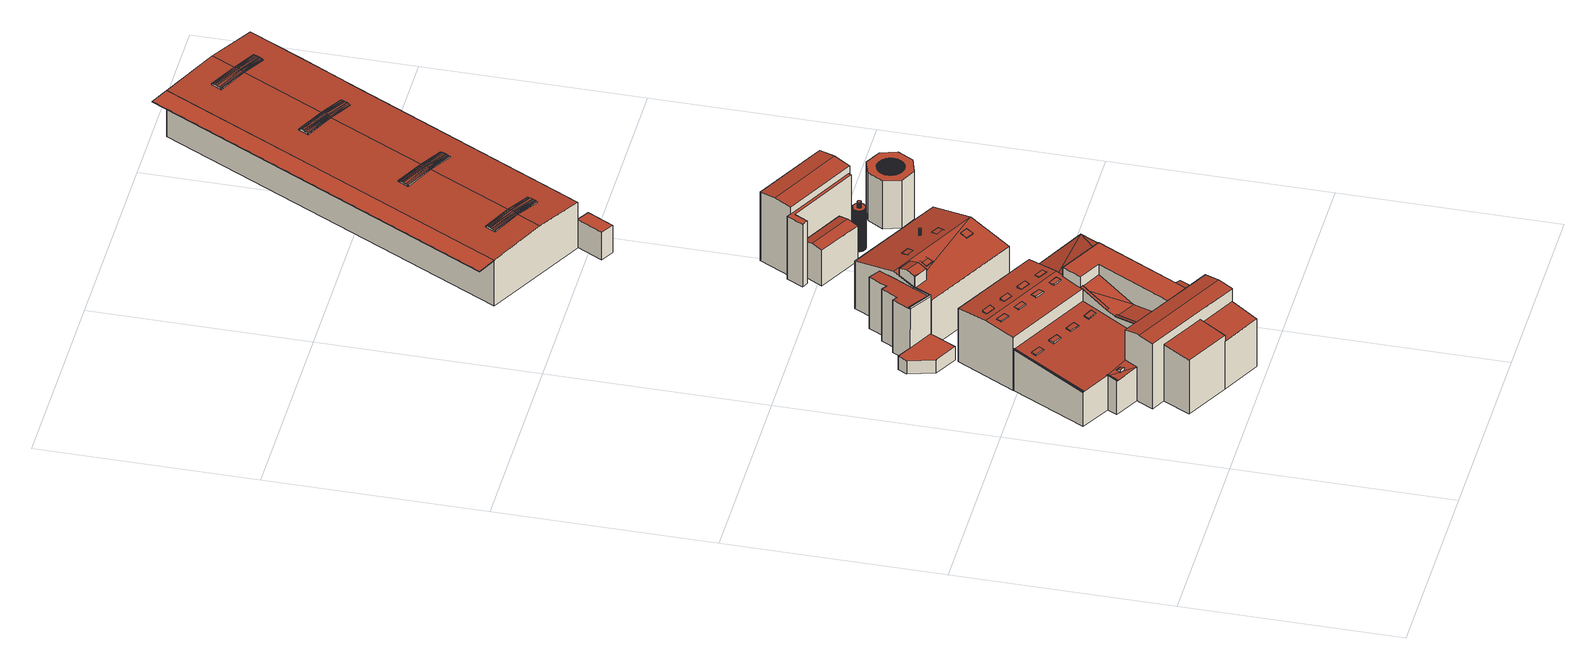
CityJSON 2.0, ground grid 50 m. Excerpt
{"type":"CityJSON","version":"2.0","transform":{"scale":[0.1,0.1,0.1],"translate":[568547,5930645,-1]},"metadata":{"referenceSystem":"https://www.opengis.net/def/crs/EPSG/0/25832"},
"CityObjects":{
"building1":{"type":"Building","attributes":{"Grundfläche 2D":"1758.267543","Grundhöhe NN":"5.536"},"children":["building1-1","building1-2","building1-3","building1-4","building1-5","building1-6","building1-7","building1-8","building1-9","building1-10","building1-11","building1-12","building1-13","building1-14","building1-15"],"geometry":[{"type":"Solid","lod":"3","boundaries":[[[[0,1,2,3]],[[4,5,6,7]],[[8,9,10,11]],[[12,13,14,15,16,17]],[[18,19,20,21]],[[22,23,21,20,24,25,26,27,28,29]],[[30,31,32,33,34,35,36,37,38]],[[39,30,40,41,42,43,44]],[[30,39,44,43,42,32,31]],[[45,46,47]],[[45,48,49]],[[50,46,45,49,51]],[[52,3,2,53,46,50,54,55]],[[56,57,10,9,4,7,58]],[[59,60,57,56,61,62]],[[63,64,56,58]],[[65,66,67,68]],[[69,70,71,72]],[[73,74,75,76,77,78]],[[79,78,77,80,81,82]],[[52,53,1,0]],[[2,1,53]],[[52,0,3]],[[7,6,63,58]],[[57,60,59,11,10]],[[8,83,28,27,9]],[[84,85,5,4]],[[17,16,51,49,48,23,22]],[[29,83,8,12,17,22]],[[61,13,12,8,11,59,62]],[[13,61,56,64,14]],[[51,16,15,54,50]],[[68,67,86,87]],[[65,68,87,88]],[[70,69,89,90]],[[70,90,86,67,71]],[[71,67,66,72]],[[18,47,91,92,19]],[[24,20,19,92,93]],[[34,27,26,25,24,93,94,36,35]],[[47,18,21,23,48,45]],[[95,96,73,78,79,82,32,42,97]],[[69,72,66,65,88,98,76,75,74,73,96,89]],[[80,77,76,98,99]],[[55,54,15,14,64,63,6,5,85,33,32,82,81,80,99,100]],[[38,37,36,94,101]],[[30,38,101,102]],[[40,30,102,103]],[[97,42,41,40,103,104]],[[28,83,29]],[[85,84,4,9,27,34,33]],[[46,53,52,55,100,105]],[[47,46,105,91]],[[105,100,99,98,88,87,86,90,89,96,95,97,104,103,102,101,94,93,92,91]]]],"semantics":{"surfaces":[{"type":"RoofSurface"},{"type":"WallSurface"},{"type":"GroundSurface"}],"values":[[0,0,0,0,0,0,0,0,0,0,0,0,0,0,0,0,0,0,0,0,1,1,1,1,1,1,1,1,1,1,1,1,1,1,1,1,1,1,1,1,1,1,1,1,1,1,1,1,1,1,1,1,1,2]]}}]},
"building1-1":{"type":"BuildingInstallation","parents":["building1"],"geometry":[{"type":"MultiSurface","lod":"3","boundaries":[[[106,107,108,109,110,111]],[[112,110,109,108,113,114]],[[112,115,116,106,111,110]],[[116,117,107,106]],[[117,113,108,107]]],"semantics":{"surfaces":[{"type":"RoofSurface"},{"type":"WallSurface"}],"values":[0,1,1,1,1]}}]},
"building1-2":{"type":"BuildingInstallation","parents":["building1"],"geometry":[{"type":"MultiSurface","lod":"3","boundaries":[[[118,119,120,121]],[[121,120,122,123]],[[118,121,123,124]],[[119,118,124,125]],[[125,122,120,119]]],"semantics":{"surfaces":[{"type":"RoofSurface"},{"type":"WallSurface"}],"values":[0,1,1,1,1]}}]},
"building1-3":{"type":"BuildingInstallation","parents":["building1"],"geometry":[{"type":"MultiSurface","lod":"3","boundaries":[[[126,127,128,129]],[[128,127,130,131]],[[129,128,131,132]],[[126,129,132,133]],[[127,126,133,130]]],"semantics":{"surfaces":[{"type":"RoofSurface"},{"type":"WallSurface"}],"values":[0,1,1,1,1]}}]},
"building1-4":{"type":"BuildingInstallation","parents":["building1"],"geometry":[{"type":"MultiSurface","lod":"3","boundaries":[[[134,135,136,137]],[[137,136,138,139]],[[134,137,139,140]],[[135,134,140,141]],[[136,135,141,138]]],"semantics":{"surfaces":[{"type":"RoofSurface"},{"type":"WallSurface"}],"values":[0,1,1,1,1]}}]},
"building1-5":{"type":"BuildingInstallation","parents":["building1"],"geometry":[{"type":"MultiSurface","lod":"3","boundaries":[[[142,143,144,145]],[[145,144,146,147]],[[142,145,147,148]],[[143,142,148,149]],[[144,143,149,146]]],"semantics":{"surfaces":[{"type":"RoofSurface"},{"type":"WallSurface"}],"values":[0,1,1,1,1]}}]},
"building1-6":{"type":"BuildingInstallation","parents":["building1"],"geometry":[{"type":"MultiSurface","lod":"3","boundaries":[[[150,151,152,153]],[[153,152,154,155]],[[150,153,155,156]],[[151,150,156,157]],[[152,151,157,154]]],"semantics":{"surfaces":[{"type":"RoofSurface"},{"type":"WallSurface"}],"values":[0,1,1,1,1]}}]},
"building1-7":{"type":"BuildingInstallation","parents":["building1"],"geometry":[{"type":"MultiSurface","lod":"3","boundaries":[[[158,159,160,161]],[[161,160,162,163]],[[158,161,163,164]],[[159,158,164,165]],[[160,159,165,162]]],"semantics":{"surfaces":[{"type":"RoofSurface"},{"type":"WallSurface"}],"values":[0,1,1,1,1]}}]},
"building1-8":{"type":"BuildingInstallation","parents":["building1"],"geometry":[{"type":"MultiSurface","lod":"3","boundaries":[[[166,167,168,169]],[[170,171,169,168]],[[171,172,166,169]],[[167,166,172,173]],[[168,167,173,170]]],"semantics":{"surfaces":[{"type":"RoofSurface"},{"type":"WallSurface"}],"values":[0,1,1,1,1]}}]},
"building1-9":{"type":"BuildingInstallation","parents":["building1"],"geometry":[{"type":"MultiSurface","lod":"3","boundaries":[[[174,175,176,177]],[[178,179,177,176]],[[179,180,174,177]],[[175,174,180,181]],[[176,175,181,178]]],"semantics":{"surfaces":[{"type":"RoofSurface"},{"type":"WallSurface"}],"values":[0,1,1,1,1]}}]},
"building1-10":{"type":"BuildingInstallation","parents":["building1"],"geometry":[{"type":"MultiSurface","lod":"3","boundaries":[[[182,183,184,185]],[[185,184,186,187]],[[182,185,187,188]],[[183,182,188,189]],[[184,183,189,186]]],"semantics":{"surfaces":[{"type":"RoofSurface"},{"type":"WallSurface"}],"values":[0,1,1,1,1]}}]},
"building1-11":{"type":"BuildingInstallation","parents":["building1"],"geometry":[{"type":"MultiSurface","lod":"3","boundaries":[[[190,191,192,193,194,195,196]],[[190,196,197,198]],[[31,197,196,195,194,193,41,39]],[[40,192,191,190,198,30]],[[193,192,40,41]]],"semantics":{"surfaces":[{"type":"RoofSurface"},{"type":"WallSurface"}],"values":[0,1,1,1,1]}}]},
"building1-12":{"type":"BuildingInstallation","parents":["building1"],"geometry":[{"type":"MultiSurface","lod":"3","boundaries":[[[199,200,201,202]],[[203,199,202,204,205]],[[203,206,207,208,200,199]],[[208,209,201,200]],[[204,202,201,209,210]]],"semantics":{"surfaces":[{"type":"RoofSurface"},{"type":"WallSurface"}],"values":[0,1,1,1,1]}}]},
"building1-13":{"type":"BuildingInstallation","parents":["building1"],"geometry":[{"type":"MultiSurface","lod":"3","boundaries":[[[211,212,213,214]],[[214,213,215,216]],[[211,214,216,217]],[[212,211,217,218]],[[213,212,218,215]]],"semantics":{"surfaces":[{"type":"RoofSurface"},{"type":"WallSurface"}],"values":[0,1,1,1,1]}}]},
"building1-14":{"type":"BuildingInstallation","parents":["building1"],"geometry":[{"type":"MultiSurface","lod":"3","boundaries":[[[219,220,221,222,223,224]],[[225,44,226,219,224,223]],[[227,221,220,219,226,43]],[[227,228,222,221]],[[228,225,223,222]]],"semantics":{"surfaces":[{"type":"RoofSurface"},{"type":"WallSurface"}],"values":[0,1,1,1,1]}}]},
"building1-15":{"type":"BuildingInstallation","parents":["building1"],"geometry":[{"type":"MultiSurface","lod":"3","boundaries":[[[229,230,231,232]],[[232,231,37,233]],[[229,232,233,35]],[[230,229,35,36]],[[231,230,36,37]]],"semantics":{"surfaces":[{"type":"RoofSurface"},{"type":"WallSurface"}],"values":[0,1,1,1,1]}}]},
"building2":{"type":"Building","attributes":{"Grundfläche 2D":"134.954882","Grundhöhe NN":"5.499"},"geometry":[{"type":"Solid","lod":"3","boundaries":[[[[234,235,236]],[[234,236,237]],[[238,234,237,239]],[[240,238,239,241]],[[242,243,244,245,246,247,248,249,250,251,252,253,254,255]],[[256,257,258,259,260,261,262]],[[244,263,237,236,235]],[[263,264,239,237]],[[264,265,241,239]],[[265,247,240,241]],[[247,246,238,240]],[[244,235,234,238,246,245]],[[266,251,250,249,248,247,267,268]],[[252,251,266,269]],[[254,253,252,269,270]],[[255,254,270,271]],[[242,255,271,272]],[[243,242,272,273]],[[244,243,273,274,256,263]],[[263,256,262,264]],[[264,262,275,276,265]],[[247,265,276,267]],[[258,257,277,278]],[[259,258,278,279]],[[260,259,279,280]],[[275,262,261,260,280,281]],[[256,274,277,257]],[[274,273,272,271,270,269,266,268,267,276,275,281,280,279,278,277]]]],"semantics":{"surfaces":[{"type":"RoofSurface"},{"type":"WallSurface"},{"type":"GroundSurface"}],"values":[[0,0,0,0,0,0,1,1,1,1,1,1,1,1,1,1,1,1,1,1,1,1,1,1,1,1,1,2]]}}]},
"building3":{"type":"Building","attributes":{"Grundfläche 2D":"540.498444","Grundhöhe NN":"5.538"},"children":["building3-1","building3-2","building3-3","building3-4","building3-5"],"geometry":[{"type":"Solid","lod":"3","boundaries":[[[[282,283,284]],[[283,282,285,286,287]],[[286,288,289,287]],[[290,291,292,293,294,295,296,297]],[[297,298,290]],[[293,299,300,301]],[[302,303,290,298,304,305,294,293,301]],[[295,285,282,284,297,296]],[[288,286,285,295,294,305]],[[305,304,289,288]],[[304,298,283,287,289]],[[298,297,284,283]],[[292,291,281,306]],[[299,293,292,306,307]],[[300,299,307,308]],[[303,302,301,300,308,267]],[[290,303,267,276]],[[291,290,276,281]],[[267,308,307,306,281,276]]]],"semantics":{"surfaces":[{"type":"RoofSurface"},{"type":"WallSurface"},{"type":"GroundSurface"}],"values":[[0,0,0,0,0,0,0,1,1,1,1,1,1,1,1,1,1,1,2]]}}]},
"building3-1":{"type":"BuildingInstallation","parents":["building3"],"geometry":[{"type":"MultiSurface","lod":"3","boundaries":[[[309,310,311,312,313,314,315,316,317,318,319,320,321,322,323,324,325,326,327]],[[314,313,328,329]],[[315,314,329,330]],[[313,312,331,328]],[[316,315,330,332]],[[317,316,332,333]],[[318,317,333,334]],[[319,318,334,335]],[[320,319,335,336]],[[321,320,336,337]],[[322,321,337,338]],[[323,322,338,339]],[[324,323,339,340]],[[325,324,340,341]],[[326,325,341,342]],[[327,326,342,343]],[[327,343,344]],[[309,327,344,345]],[[310,309,345,346]],[[311,310,346,347]],[[312,311,347,331]]],"semantics":{"surfaces":[{"type":"RoofSurface"},{"type":"WallSurface"}],"values":[0,1,1,1,1,1,1,1,1,1,1,1,1,1,1,1,1,1,1,1,1]}}]},
"building3-2":{"type":"BuildingInstallation","parents":["building3"],"geometry":[{"type":"MultiSurface","lod":"3","boundaries":[[[348,349,350,351]],[[351,350,352,353]],[[348,351,353,354]],[[349,348,354,355]],[[350,349,355,352]]],"semantics":{"surfaces":[{"type":"RoofSurface"},{"type":"WallSurface"}],"values":[0,1,1,1,1]}}]},
"building3-3":{"type":"BuildingInstallation","parents":["building3"],"geometry":[{"type":"MultiSurface","lod":"3","boundaries":[[[356,357,358,359]],[[359,358,360]],[[356,359,360,361]],[[356,361,357]]],"semantics":{"surfaces":[{"type":"RoofSurface"},{"type":"WallSurface"}],"values":[0,1,1,1]}}]},
"building3-4":{"type":"BuildingInstallation","parents":["building3"],"geometry":[{"type":"MultiSurface","lod":"3","boundaries":[[[362,363,364,365]],[[366,364,363,367]],[[365,364,366,368]],[[368,362,365]]],"semantics":{"surfaces":[{"type":"RoofSurface"},{"type":"WallSurface"}],"values":[0,1,1,1]}}]},
"building3-5":{"type":"BuildingInstallation","parents":["building3"],"geometry":[{"type":"MultiSurface","lod":"3","boundaries":[[[369,370,371,372]],[[369,372,373]],[[370,369,373,374]],[[370,374,371]]],"semantics":{"surfaces":[{"type":"RoofSurface"},{"type":"WallSurface"}],"values":[0,1,1,1]}}]},
"building4":{"type":"Building","attributes":{"Grundfläche 2D":"254.088628","Grundhöhe NN":"5.496"},"children":["building4-1"],"geometry":[{"type":"Solid","lod":"3","boundaries":[[[[375,376,377,378,379,380,381,382,383,384,385,386,387,388,389,390,391,392,393,394,395,396,397,398,399,400,401,402,403,404,405,406,407,408,409,410,411,412,413,414,415,416,417,418,419,420,421,422,423,424,425,426,427,428,429,430,431,432,433,434,435,436,437,438,439,440,441,442,443,444,445,446,447,448,449,450,451,452,453,454,455,456,457,458,459,460,461,462,463]],[[464,465,466,467]],[[468,465,464,469]],[[470,471,472,473,474,475,476]],[[477,478,479,480]],[[479,481,482,480]],[[467,466,483,484]],[[469,464,467,484,485]],[[468,469,485,486]],[[483,466,465,468,486]],[[487,488,378,377]],[[488,489,379,378]],[[489,490,380,379]],[[490,491,381,380]],[[491,492,382,381]],[[493,487,377,376]],[[494,495,461,460]],[[495,496,462,461]],[[496,497,463,462]],[[497,498,375,463]],[[498,493,376,375]],[[492,499,383,382]],[[499,500,384,383]],[[500,501,385,384]],[[501,502,386,385]],[[502,503,387,386]],[[503,504,388,387]],[[504,505,389,388]],[[505,506,390,389]],[[506,507,391,390]],[[507,508,392,391]],[[508,509,393,392]],[[509,510,394,393]],[[510,511,395,394]],[[511,512,396,395]],[[512,513,397,396]],[[513,514,398,397]],[[514,515,399,398]],[[515,516,400,399]],[[516,517,401,400]],[[517,518,402,401]],[[518,519,403,402]],[[519,520,404,403]],[[520,521,405,404]],[[521,522,406,405]],[[522,523,407,406]],[[523,524,408,407]],[[524,525,409,408]],[[525,526,410,409]],[[526,527,411,410]],[[527,528,412,411]],[[528,529,413,412]],[[529,530,414,413]],[[530,531,415,414]],[[531,532,416,415]],[[532,533,417,416]],[[533,534,418,417]],[[534,535,419,418]],[[535,536,420,419]],[[536,537,421,420]],[[537,538,422,421]],[[538,539,423,422]],[[539,540,424,423]],[[540,541,425,424]],[[541,542,426,425]],[[542,543,427,426]],[[543,544,428,427]],[[544,545,429,428]],[[545,546,430,429]],[[546,547,431,430]],[[547,548,432,431]],[[548,549,433,432]],[[549,550,434,433]],[[550,551,435,434]],[[551,552,436,435]],[[552,553,437,436]],[[553,554,438,437]],[[554,555,439,438]],[[555,556,440,439]],[[556,557,441,440]],[[557,558,442,441]],[[558,559,443,442]],[[559,560,444,443]],[[560,561,445,444]],[[561,562,446,445]],[[562,563,447,446]],[[563,564,448,447]],[[564,565,449,448]],[[565,566,450,449]],[[566,567,451,450]],[[567,568,452,451]],[[568,569,453,452]],[[569,570,454,453]],[[570,571,455,454]],[[571,572,456,455]],[[572,573,457,456]],[[573,574,458,457]],[[574,575,459,458]],[[575,494,460,459]],[[473,576,577,474]],[[475,474,577,578]],[[476,475,578,579]],[[470,476,579,580]],[[471,470,580,581]],[[472,471,581,582]],[[583,478,477,473,472,582]],[[481,479,478,583,584]],[[482,481,584,585]],[[477,480,482,585,576,473]],[[484,483,486,485]],[[495,494,575,574,573,572,571,570,569,568,567,566,565,564,563,562,561,560,559,558,557,556,555,554,553,552,551,550,549,548,547,546,545,544,543,542,541,540,539,538,537,536,535,534,533,532,531,530,529,528,527,526,525,524,523,522,521,520,519,518,517,516,515,514,513,512,511,510,509,508,507,506,505,504,503,502,501,500,499,492,491,490,489,488,487,493,498,497,496]],[[579,578,577,576,585,584,583,582,581,580]]]],"semantics":{"surfaces":[{"type":"RoofSurface"},{"type":"WallSurface"},{"type":"GroundSurface"}],"values":[[0,0,0,0,0,0,1,1,1,1,1,1,1,1,1,1,1,1,1,1,1,1,1,1,1,1,1,1,1,1,1,1,1,1,1,1,1,1,1,1,1,1,1,1,1,1,1,1,1,1,1,1,1,1,1,1,1,1,1,1,1,1,1,1,1,1,1,1,1,1,1,1,1,1,1,1,1,1,1,1,1,1,1,1,1,1,1,1,1,1,1,1,1,1,1,1,1,1,1,1,1,1,1,1,1,1,1,1,1,2,2,2]]}}]},
"building4-1":{"type":"BuildingInstallation","parents":["building4"],"geometry":[{"type":"MultiSurface","lod":"3","boundaries":[[[586,587,588,589,590,591,592,593,594,595,596,597,598,599,600,601,602,603,604,605,606,607,608,609,610,611,612,613,614,615,616,617]],[[587,586,618,619]],[[588,587,619,620]],[[617,616,621,622]],[[586,617,622,618]],[[589,588,620,623]],[[590,589,623,624]],[[591,590,624,625]],[[592,591,625,626]],[[593,592,626,627]],[[594,593,627,628]],[[595,594,628,629]],[[596,595,629,630]],[[597,596,630,631]],[[598,597,631,632]],[[599,598,632,633]],[[600,599,633,634]],[[601,600,634,635]],[[602,601,635,636]],[[603,602,636,637]],[[604,603,637,638]],[[605,604,638,639]],[[606,605,639,640]],[[607,606,640,641]],[[608,607,641,642]],[[609,608,642,643]],[[610,609,643,644]],[[611,610,644,645]],[[612,611,645,646]],[[613,612,646,647]],[[614,613,647,648]],[[615,614,648,649]],[[616,615,649,621]]],"semantics":{"surfaces":[{"type":"RoofSurface"},{"type":"WallSurface"}],"values":[0,1,1,1,1,1,1,1,1,1,1,1,1,1,1,1,1,1,1,1,1,1,1,1,1,1,1,1,1,1,1,1,1]}}]},
"building5":{"type":"Building","attributes":{"Grundfläche 2D":"8.194033","Grundhöhe NN":"5.496"},"geometry":[{"type":"Solid","lod":"3","boundaries":[[[[650,651,652,653]],[[654,655,653,652]],[[655,656,650,653]],[[656,657,651,650]],[[657,654,652,651]],[[657,656,655,654]]]],"semantics":{"surfaces":[{"type":"RoofSurface"},{"type":"WallSurface"},{"type":"GroundSurface"}],"values":[[0,1,1,1,1,2]]}}]},
"building6":{"type":"Building","attributes":{"Grundfläche 2D":"24.489618","Grundhöhe NN":"-0.001"},"geometry":[{"type":"Solid","lod":"3","boundaries":[[[[658,659,660,661]],[[662,663,661,660]],[[663,664,658,661]],[[664,665,659,658]],[[665,662,660,659]],[[665,664,663,662]]]],"semantics":{"surfaces":[{"type":"RoofSurface"},{"type":"WallSurface"},{"type":"GroundSurface"}],"values":[[0,1,1,1,1,2]]}}]},
"building7":{"type":"Building","attributes":{"Grundfläche 2D":"53.037764","Grundhöhe NN":"5.500"},"geometry":[{"type":"Solid","lod":"3","boundaries":[[[[666,667,668,669,670,671,672,673],[674,675,676,677,678,679,680,681,682,683,684,685,686,687,688,689,690,691,692,693,694,695,696,697,698,699,700,701,702,703,704,705,706,707,708,709,710,711,712,713,714,715,716,717,718,719,720,721,722,723,724,725,726,727,728,729,730,731,732,733,734,735,736,737,738,739,740,741,742,743,744,745,746,747,748,749,750,751,752,753,754,755,756,757,758,759,760,761,762,763,764,765,766,767,768,769,770,771,772,773]],[[774,775,666,673]],[[775,776,667,666]],[[776,777,668,667]],[[777,778,669,668]],[[778,779,670,669]],[[779,780,671,670]],[[781,774,673,672]],[[780,781,672,671]],[[782,783,772,771]],[[784,782,771,770]],[[783,785,773,772]],[[786,787,683,682]],[[788,786,682,681]],[[789,788,681,680]],[[790,789,680,679]],[[791,790,679,678]],[[792,791,678,677]],[[793,792,677,676]],[[794,793,676,675]],[[795,794,675,674]],[[785,795,674,773]],[[796,784,770,769]],[[797,796,769,768]],[[798,797,768,767]],[[799,798,767,766]],[[800,799,766,765]],[[801,800,765,764]],[[802,801,764,763]],[[803,802,763,762]],[[804,803,762,761]],[[805,804,761,760]],[[806,805,760,759]],[[807,806,759,758]],[[808,807,758,757]],[[809,808,757,756]],[[810,809,756,755]],[[811,810,755,754]],[[812,811,754,753]],[[813,812,753,752]],[[814,813,752,751]],[[815,814,751,750]],[[816,815,750,749]],[[817,816,749,748]],[[818,817,748,747]],[[819,818,747,746]],[[820,819,746,745]],[[821,820,745,744]],[[822,821,744,743]],[[823,822,743,742]],[[824,823,742,741]],[[825,824,741,740]],[[826,825,740,739]],[[827,826,739,738]],[[828,827,738,737]],[[829,828,737,736]],[[830,829,736,735]],[[831,830,735,734]],[[832,831,734,733]],[[833,832,733,732]],[[834,833,732,731]],[[835,834,731,730]],[[836,835,730,729]],[[837,836,729,728]],[[838,837,728,727]],[[839,838,727,726]],[[840,839,726,725]],[[841,840,725,724]],[[842,841,724,723]],[[843,842,723,722]],[[844,843,722,721]],[[845,844,721,720]],[[846,845,720,719]],[[847,846,719,718]],[[848,847,718,717]],[[849,848,717,716]],[[850,849,716,715]],[[851,850,715,714]],[[852,851,714,713]],[[853,852,713,712]],[[854,853,712,711]],[[855,854,711,710]],[[856,855,710,709]],[[857,856,709,708]],[[858,857,708,707]],[[859,858,707,706]],[[860,859,706,705]],[[861,860,705,704]],[[862,861,704,703]],[[863,862,703,702]],[[864,863,702,701]],[[865,864,701,700]],[[866,865,700,699]],[[867,866,699,698]],[[868,867,698,697]],[[869,868,697,696]],[[870,869,696,695]],[[871,870,695,694]],[[872,871,694,693]],[[873,872,693,692]],[[874,873,692,691]],[[875,874,691,690]],[[876,875,690,689]],[[877,876,689,688]],[[878,877,688,687]],[[879,878,687,686]],[[880,879,686,685]],[[881,880,685,684]],[[787,881,684,683]],[[780,779,778,777,776,775,774,781],[783,782,784,796,797,798,799,800,801,802,803,804,805,806,807,808,809,810,811,812,813,814,815,816,817,818,819,820,821,822,823,824,825,826,827,828,829,830,831,832,833,834,835,836,837,838,839,840,841,842,843,844,845,846,847,848,849,850,851,852,853,854,855,856,857,858,859,860,861,862,863,864,865,866,867,868,869,870,871,872,873,874,875,876,877,878,879,880,881,787,786,788,789,790,791,792,793,794,795,785]]]],"semantics":{"surfaces":[{"type":"RoofSurface"},{"type":"WallSurface"},{"type":"GroundSurface"}],"values":[[0,1,1,1,1,1,1,1,1,1,1,1,1,1,1,1,1,1,1,1,1,1,1,1,1,1,1,1,1,1,1,1,1,1,1,1,1,1,1,1,1,1,1,1,1,1,1,1,1,1,1,1,1,1,1,1,1,1,1,1,1,1,1,1,1,1,1,1,1,1,1,1,1,1,1,1,1,1,1,1,1,1,1,1,1,1,1,1,1,1,1,1,1,1,1,1,1,1,1,1,1,1,1,1,1,1,1,1,1,2]]}}]},
"building8":{"type":"Building","attributes":{"Grundfläche 2D":"439.047806","Grundhöhe NN":"11.786"},"geometry":[{"type":"Solid","lod":"3","boundaries":[[[[882,883,884,885]],[[886,887,885,884]],[[887,888,882,885]],[[888,889,883,882]],[[889,886,884,883]],[[889,888,887,886]]]],"semantics":{"surfaces":[{"type":"RoofSurface"},{"type":"WallSurface"},{"type":"GroundSurface"}],"values":[[0,1,1,1,1,2]]}}]},
"building9":{"type":"Building","attributes":{"Grundfläche 2D":"2501.825537","Grundhöhe NN":"-0.001"},"geometry":[{"type":"Solid","lod":"3","boundaries":[[[[890,891,892]],[[890,893,894,891]],[[890,892,895]],[[896,895,897]],[[890,895,896]],[[890,896,898]],[[893,898,899]],[[893,890,898]],[[900,899,901]],[[900,893,899]],[[900,901,902]],[[903,902,904]],[[903,900,902]],[[905,906,904,907]],[[906,903,904]],[[908,909,905,907,910]],[[911,908,912]],[[911,909,908]],[[913,911,912,914]],[[915,914,916]],[[915,913,914]],[[917,916,918]],[[915,916,917]],[[919,915,917,920]],[[915,919,921]],[[911,913,921,922]],[[915,921,913]],[[909,911,922,923]],[[905,909,923,924]],[[906,905,924,925]],[[903,906,925,926]],[[900,926,927]],[[903,926,900]],[[893,900,927,894]],[[928,929,930]],[[928,931,932,929]],[[928,930,933]],[[934,933,935]],[[928,933,934]],[[928,934,936]],[[931,936,937]],[[928,936,931]],[[938,937,939]],[[931,937,938]],[[940,939,941]],[[940,938,939]],[[940,941,942]],[[943,944,942,945]],[[944,940,942]],[[946,943,945,947,948]],[[949,948,950]],[[949,946,948]],[[951,949,950,952]],[[951,952,953]],[[954,953,955]],[[954,951,953]],[[956,955,957]],[[954,955,956]],[[958,954,956,959]],[[954,958,960]],[[949,951,960,961]],[[954,960,951]],[[946,949,961,962]],[[943,946,962,963]],[[944,943,963,964]],[[940,944,964,965,966]],[[931,938,966,932]],[[940,966,938]],[[967,968,969]],[[970,968,971]],[[967,971,968]],[[967,969,972]],[[973,972,974]],[[973,967,972]],[[975,976,974,977]],[[973,974,976]],[[978,977,979]],[[978,975,977]],[[980,981,978,979,982]],[[983,980,982,984]],[[983,984,985]],[[986,985,987]],[[988,983,985]],[[986,988,985]],[[989,987,990]],[[989,986,987]],[[991,990,992]],[[991,989,990]],[[993,992,994]],[[993,991,992]],[[993,994,995]],[[993,995,996]],[[993,996,997]],[[993,997,998]],[[989,991,998,999]],[[993,998,991]],[[986,989,999,1000]],[[988,986,1000,1001]],[[1002,980,983,988,1001,1003]],[[981,980,1002,1004]],[[978,1004,1005]],[[981,1004,978]],[[978,1005,1006]],[[976,975,1006,1007]],[[978,1006,975]],[[973,1007,1008]],[[973,976,1007]],[[967,1008,971]],[[973,1008,967]],[[1009,1010,1011]],[[1012,1010,1009]],[[1012,1013,1014,1010]],[[1012,1009,1015]],[[1012,1015,1016]],[[1012,1016,1017]],[[1013,1017,1018]],[[1012,1017,1013]],[[1019,1018,1020]],[[1013,1018,1019]],[[1021,1020,1022]],[[1019,1020,1021]],[[1021,1022,1023]],[[1024,1025,1023,1026]],[[1021,1023,1025]],[[1027,1024,1026,1028,1029]],[[1030,1029,1031]],[[1027,1029,1030]],[[1032,1030,1031,1033]],[[1032,1033,1034]],[[1035,1034,1036]],[[1032,1034,1035]],[[1037,1036,1038]],[[1035,1036,1037]],[[1039,1035,1037,1040]],[[1035,1039,1041]],[[1030,1032,1041,1042]],[[1032,1035,1041]],[[1027,1030,1042,1043]],[[1024,1027,1043,1044]],[[1025,1024,1044,1045]],[[1046,1021,1025,1045,1047]],[[1013,1019,1046,1014]],[[1019,1021,1046]],[[1048,1049,1050,1051,882,885,1052,1053,1054,1055,1056,1057,1058,1059,1060,1061,1062,1063,1064,1065,1066,1067,1068,1069,1070,1071,1072,1073,1074,1075,1076,1077,1078,1079]],[[1064,1080,1065]],[[1081,1082,1083,1084,1085,1086,1087,1088,1069,1068,1089,1090,1091,1092,1093,1061,1060,1094,1095,1096,1097,1098,1099,1100,1101,1102,1053,1052,1103,1104,1105,1106,1051,1050,1107,1108,1109,1110,1111,1112,1113,1114,1115,1076,1075,1116,1117,1118]],[[1092,1119,1093]],[[1120,1105,1104]],[[1059,1058,1057,1056,1055,1054,892,891,894,927,926,925,924,923,922,921,919,920]],[[892,1054,1053,1102,897,895]],[[1102,1101,1100,1099,1098,1097,1096,1095,1094,918,916,914,912,908,910,907,904,902,901,899,898,896,897]],[[917,918,1094,1060,1059,920]],[[960,958,959,1067,1066,1065,1080,1064,1063,1062,930,929,932,966,965,964,963,962,961]],[[930,1062,1061,1093,935,933]],[[934,935,1093,1119,1092,1091,1090,1089,957,955,953,952,950,948,947,945,942,941,939,937,936]],[[1067,959,956,957,1089,1068]],[[1075,1074,969,968,970,1116]],[[1074,1073,1072,1071,1070,994,992,990,987,985,984,982,979,977,974,972,969]],[[995,994,1070,1069,1088,996]],[[1088,1087,1086,1085,1084,1083,1082,1081,1118,1117,1116,970,971,1008,1007,1006,1005,1004,1002,1003,1001,1000,999,998,997,996]],[[1039,1040,1049,1048,1079,1078,1077,1011,1010,1014,1046,1047,1045,1044,1043,1042,1041]],[[1076,1115,1015,1009,1011,1077]],[[1115,1114,1113,1112,1111,1110,1109,1108,1107,1038,1036,1034,1033,1031,1029,1028,1026,1023,1022,1020,1018,1017,1016,1015]],[[1038,1107,1050,1049,1040,1037]],[[882,1051,1106,1121,1122]],[[885,882,1122,1123]],[[1103,1052,885,1123,1124]],[[1104,1103,1124,1125]],[[1120,1104,1125,1126]],[[1106,1105,1120,1126,1121]],[[1126,1125,1124,1123,1122,1121]]]],"semantics":{"surfaces":[{"type":"RoofSurface"},{"type":"WallSurface"},{"type":"GroundSurface"}],"values":[[0,0,0,0,0,0,0,0,0,0,0,0,0,0,0,0,0,0,0,0,0,0,0,0,0,0,0,0,0,0,0,0,0,0,0,0,0,0,0,0,0,0,0,0,0,0,0,0,0,0,0,0,0,0,0,0,0,0,0,0,0,0,0,0,0,0,0,0,0,0,0,0,0,0,0,0,0,0,0,0,0,0,0,0,0,0,0,0,0,0,0,0,0,0,0,0,0,0,0,0,0,0,0,0,0,0,0,0,0,0,0,0,0,0,0,0,0,0,0,0,0,0,0,0,0,0,0,0,0,0,0,0,0,0,0,0,0,0,0,0,0,0,0,0,0,0,0,0,1,1,1,1,1,1,1,1,1,1,1,1,1,1,1,1,1,1,1,1,1,1,2]]}}]}
},
"vertices":[
[373,163,192],[392,198,192],[356,217,198],[337,182,198],[255,310,178],[208,221,192],[214,218,192],[261,307,178],[300,394,209],[265,329,184],[271,326,184],[305,391,209],[300,394,235],[351,367,235],[259,194,235],[311,166,235],[427,384,235],[324,439,235],[373,524,207],[170,632,206],[133,563,214],[336,456,214],[324,439,212],[326,437,212],[97,495,206],[98,494,206],[99,493,206],[297,389,206],[297,390,206],[303,401,207],[75,284,156],[77,284,156],[136,259,157],[208,221,157],[297,389,174],[99,493,174],[98,494,174],[6,322,156],[6,321,156],[77,282,156],[63,261,154],[65,260,154],[121,230,154],[98,257,155],[94,261,155],[336,456,200],[523,445,177],[373,524,176],[326,437,207],[355,422,206],[426,383,206],[427,384,206],[373,163,177],[392,198,177],[311,166,206],[361,140,177],[305,280,177],[298,376,202],[260,304,177],[305,391,208],[304,387,206],[351,367,209],[315,385,208],[214,218,191],[259,193,191],[328,70,204],[236,119,204],[203,57,192],[295,9,192],[132,174,216],[100,112,207],[203,57,207],[236,119,216],[100,191,238],[236,119,238],[328,70,238],[329,70,238],[347,104,242],[118,225,242],[121,230,242],[365,137,237],[259,194,237],[136,259,237],[300,394,207],[254,307,177],[208,221,191],[203,57,65],[295,9,65],[328,70,65],[132,174,65],[100,112,65],[373,524,65],[170,632,65],[97,495,65],[98,494,65],[118,225,65],[100,191,65],[121,230,65],[329,70,65],[365,137,65],[361,140,65],[6,321,65],[75,284,65],[63,261,65],[65,260,65],[523,445,65],
[184,565,217],[162,577,217],[156,566,214],[175,556,214],[178,555,214],[178,556,215],[178,555,213],[156,566,213],[175,556,213],[178,556,213],[184,565,212],[162,577,212],
[309,440,214],[315,451,214],[294,462,214],[288,451,214],[294,462,213],[288,451,211],[309,440,211],[315,451,213],
[262,524,217],[257,513,214],[278,502,214],[284,512,217],[257,513,213],[278,502,213],[284,512,212],[262,524,212],
[159,519,214],[165,530,214],[143,542,214],[138,531,214],[143,542,213],[138,531,211],[159,519,211],[165,530,213],
[212,550,217],[207,540,214],[228,528,214],[234,539,217],[228,528,213],[234,539,212],[212,550,212],[207,540,213],
[209,493,214],[215,504,214],[193,515,214],[188,504,214],[193,515,213],[188,504,211],[209,493,211],[215,504,213],
[334,486,214],[313,497,214],[307,486,214],[328,475,214],[307,486,213],[328,475,213],[334,486,212],[313,497,212],
[259,466,214],[265,477,214],[244,489,214],[238,478,214],[244,489,213],[238,478,211],[259,466,211],[265,477,213],
[163,406,173],[169,417,174],[147,429,174],[141,417,173],[147,429,171],[141,417,170],[163,406,170],[169,417,171],
[264,353,173],[270,364,174],[248,375,174],[242,364,173],[248,375,171],[242,364,170],[264,353,170],[270,364,171],
[76,286,157],[75,284,157],[63,261,156],[65,260,156],[77,282,157],[77,284,157],[78,284,157],[78,284,156],[76,286,156],
[91,444,173],[113,432,173],[119,443,174],[97,455,174],[91,444,170],[97,455,171],[94,449,170],[94,442,170],[109,435,170],[113,432,170],[119,443,171],[106,450,171],
[213,379,173],[219,391,174],[197,402,174],[191,391,173],[197,402,171],[191,391,170],[213,379,170],[219,391,171],
[93,259,162],[98,257,162],[104,254,162],[109,264,157],[98,270,157],[94,261,161],[98,270,156],[93,259,155],[104,254,155],[109,264,156],
[99,493,176],[98,494,176],[6,322,158],[8,321,158],[8,321,156],
[206,705,203],[150,735,208],[149,733,208],[149,732,208],[207,704,203],[208,701,203],[228,743,203],[229,743,203],[184,768,203],[171,775,204],[150,735,204],[206,705,200],[207,704,199],[228,743,199],[237,760,199],[254,792,199],[271,825,199],[272,827,199],[242,843,202],[225,811,202],[219,799,202],[205,807,203],[149,732,100],[115,750,100],[103,729,100],[120,668,100],[175,639,100],[206,698,100],[208,701,100],[149,732,204],[208,701,199],[229,743,199],[272,827,65],[228,743,65],[271,825,65],[242,843,65],[219,799,65],[205,807,65],[184,768,65],[171,775,65],[149,732,65],[208,701,65],[229,743,65],[115,750,65],[103,729,65],[120,668,65],[175,639,65],[206,698,65],
[244,731,230],[230,742,231],[228,739,230],[260,722,230],[271,742,237],[239,759,237],[281,762,230],[249,779,230],[229,743,202],[206,698,191],[429,580,191],[479,675,216],[266,733,204],[260,722,201],[244,731,201],[228,739,201],[230,742,202],[529,769,191],[304,888,191],[254,792,216],[237,760,207],[228,743,202],[249,779,212],[281,762,212],[429,580,65],[529,769,65],[304,888,65],
[407,770,220],[407,769,220],[407,768,220],[408,768,220],[409,768,220],[410,768,220],[411,768,220],[411,769,220],[412,769,220],[412,770,220],[412,771,220],[412,772,220],[411,772,220],[410,773,220],[409,773,220],[408,773,220],[408,772,220],[407,772,220],[407,771,220],[409,768,204],[410,768,204],[411,768,204],[408,768,204],[411,769,204],[412,769,203],[412,770,203],[412,771,203],[412,772,203],[411,772,203],[410,773,203],[409,773,203],[408,773,203],[408,772,203],[407,772,203],[407,771,203],[407,771,204],[407,770,204],[407,769,204],[407,768,204],
[433,659,209],[441,676,213],[423,685,213],[415,669,209],[423,685,212],[415,669,207],[433,659,207],[441,676,212],
[317,721,209],[325,737,212],[308,746,212],[299,730,209],[299,730,207],[317,721,207],
[409,731,212],[427,721,212],[436,737,209],[418,747,209],[436,737,207],[433,732,209],[418,747,207],
[349,783,209],[331,792,209],[323,776,212],[341,766,212],[349,783,207],[331,792,207],
[514,913,173],[515,913,173],[516,913,173],[517,913,173],[518,913,173],[519,913,173],[520,914,173],[521,914,173],[522,915,173],[523,915,173],[524,915,173],[525,916,173],[525,917,173],[526,917,173],[526,918,173],[527,919,173],[528,919,173],[528,920,173],[529,921,173],[529,922,173],[530,923,173],[530,924,173],[530,925,173],[530,926,173],[530,927,173],[530,928,173],[530,929,173],[530,930,173],[530,931,173],[529,932,173],[529,933,173],[529,934,173],[528,935,173],[527,936,173],[527,937,173],[526,937,173],[525,938,173],[525,939,173],[524,939,173],[523,940,173],[522,940,173],[521,940,173],[521,941,173],[520,941,173],[519,941,173],[518,942,173],[517,942,173],[516,942,173],[515,942,173],[514,942,173],[513,941,173],[512,941,173],[511,941,173],[510,941,173],[509,940,173],[508,940,173],[508,939,173],[507,939,173],[506,938,173],[505,937,173],[504,936,173],[504,935,173],[503,935,173],[503,934,173],[503,933,173],[502,932,173],[502,931,173],[502,930,173],[502,929,173],[501,928,173],[501,927,173],[501,926,173],[502,925,173],[502,924,173],[502,923,173],[503,922,173],[503,921,173],[503,920,173],[504,919,173],[505,918,173],[506,917,173],[507,916,173],[508,916,173],[508,915,173],[509,915,173],[510,914,173],[511,914,173],[512,914,173],[513,913,173],[481,944,164],[379,999,164],[366,975,159],[469,920,159],[391,1020,159],[493,966,159],[384,1037,231],[548,952,231],[552,959,231],[384,1047,231],[374,1052,231],[354,1014,231],[368,1007,231],[384,1047,248],[556,957,248],[576,995,253],[404,1085,253],[596,1032,248],[424,1122,248],[366,975,65],[469,920,65],[493,966,65],[391,1020,65],[516,913,65],[517,913,65],[518,913,65],[519,913,65],[520,914,65],[521,914,65],[515,913,65],[510,914,65],[511,914,65],[512,914,65],[513,913,65],[514,913,65],[522,915,65],[523,915,65],[524,915,65],[525,916,65],[525,917,65],[526,917,65],[526,918,65],[527,919,65],[528,919,65],[528,920,65],[529,921,65],[529,922,65],[530,923,65],[530,924,65],[530,925,65],[530,926,65],[530,927,65],[530,928,65],[530,929,65],[530,930,65],[530,931,65],[529,932,65],[529,933,65],[529,934,65],[528,935,65],[527,936,65],[527,937,65],[526,937,65],[525,938,65],[525,939,65],[524,939,65],[523,940,65],[522,940,65],[521,940,65],[521,941,65],[520,941,65],[519,941,65],[518,942,65],[517,942,65],[516,942,65],[515,942,65],[514,942,65],[513,941,65],[512,941,65],[511,941,65],[510,941,65],[509,940,65],[508,940,65],[508,939,65],[507,939,65],[506,938,65],[505,937,65],[504,936,65],[504,935,65],[503,935,65],[503,934,65],[503,933,65],[502,932,65],[502,931,65],[502,930,65],[502,929,65],[501,928,65],[501,927,65],[501,926,65],[502,925,65],[502,924,65],[502,923,65],[503,922,65],[503,921,65],[503,920,65],[504,919,65],[505,918,65],[506,917,65],[507,916,65],[508,916,65],[508,915,65],[509,915,65],[384,1047,65],[374,1052,65],[354,1014,65],[368,1007,65],[384,1037,65],[548,952,65],[552,959,65],[556,957,65],[596,1032,65],[424,1122,65],
[516,923,187],[517,923,187],[518,923,187],[518,924,187],[519,924,187],[519,925,187],[520,925,187],[520,926,187],[520,927,187],[520,928,187],[520,929,187],[520,930,187],[519,930,187],[519,931,187],[518,931,187],[517,931,187],[516,932,187],[515,931,187],[514,931,187],[513,931,187],[513,930,187],[512,930,187],[512,929,187],[512,928,187],[512,927,187],[512,926,187],[512,925,187],[513,925,187],[513,924,187],[514,924,187],[514,923,187],[515,923,187],[516,923,173],[517,923,173],[518,923,173],[514,923,173],[515,923,173],[518,924,173],[519,924,173],[519,925,173],[520,925,173],[520,926,173],[520,927,173],[520,928,173],[520,929,173],[520,930,173],[519,930,173],[519,931,173],[518,931,173],[517,931,173],[516,932,173],[515,931,173],[514,931,173],[513,931,173],[513,930,173],[512,930,173],[512,929,173],[512,928,173],[512,927,173],[512,926,173],[512,925,173],[513,925,173],[513,924,173],[514,924,173],
[617,999,195],[577,986,195],[583,968,195],[623,981,195],[583,968,65],[623,981,65],[617,999,65],[577,986,65],
[486,1512,82],[455,1529,83],[422,1468,83],[453,1451,82],[422,1468,10],[453,1451,10],[486,1512,10],[455,1529,10],
[641,836,192],[680,848,192],[700,885,192],[688,923,192],[650,943,192],[613,930,192],[592,893,192],[604,854,192],[615,884,192],[615,885,192],[615,887,192],[615,889,192],[615,891,192],[615,893,192],[616,895,192],[616,897,192],[617,899,192],[618,900,192],[618,902,192],[619,904,192],[620,905,192],[621,907,192],[623,908,192],[624,910,192],[625,911,192],[627,912,192],[628,913,192],[630,914,192],[632,915,192],[633,916,192],[635,917,192],[637,917,192],[639,918,192],[641,918,192],[643,919,192],[645,919,192],[646,919,192],[648,919,192],[650,918,192],[652,918,192],[654,917,192],[656,917,192],[658,916,192],[659,915,192],[661,914,192],[663,913,192],[664,912,192],[666,911,192],[667,910,192],[668,908,192],[669,907,192],[671,905,192],[672,904,192],[673,902,192],[673,900,192],[674,899,192],[675,897,192],[675,895,192],[675,893,192],[676,891,192],[676,889,192],[676,887,192],[676,885,192],[675,883,192],[675,882,192],[675,880,192],[674,878,192],[673,876,192],[672,874,192],[672,873,192],[671,871,192],[669,870,192],[668,868,192],[667,867,192],[665,865,192],[664,864,192],[662,863,192],[661,862,192],[659,861,192],[657,860,192],[656,860,192],[654,859,192],[652,859,192],[650,858,192],[648,858,192],[646,858,192],[644,858,192],[642,858,192],[641,858,192],[639,859,192],[637,859,192],[635,860,192],[633,860,192],[632,861,192],[630,862,192],[628,863,192],[627,864,192],[625,866,192],[624,867,192],[623,868,192],[621,870,192],[620,871,192],[619,873,192],[618,875,192],[617,876,192],[617,878,192],[616,880,192],[616,882,192],[604,854,65],[641,836,65],[680,848,65],[700,885,65],[688,923,65],[650,943,65],[613,930,65],[592,893,65],[617,878,65],[616,880,65],[617,876,65],[616,882,65],[617,899,65],[618,900,65],[616,897,65],[616,895,65],[615,893,65],[615,891,65],[615,889,65],[615,887,65],[615,885,65],[615,884,65],[618,875,65],[619,873,65],[620,871,65],[621,870,65],[623,868,65],[624,867,65],[625,866,65],[627,864,65],[628,863,65],[630,862,65],[632,861,65],[633,860,65],[635,860,65],[637,859,65],[639,859,65],[641,858,65],[642,858,65],[644,858,65],[646,858,65],[648,858,65],[650,858,65],[652,859,65],[654,859,65],[656,860,65],[657,860,65],[659,861,65],[661,862,65],[662,863,65],[664,864,65],[665,865,65],[667,867,65],[668,868,65],[669,870,65],[671,871,65],[672,873,65],[672,874,65],[673,876,65],[674,878,65],[675,880,65],[675,882,65],[675,883,65],[676,885,65],[676,887,65],[676,889,65],[676,891,65],[675,893,65],[675,895,65],[675,897,65],[674,899,65],[673,900,65],[673,902,65],[672,904,65],[671,905,65],[669,907,65],[668,908,65],[667,910,65],[666,911,65],[664,912,65],[663,913,65],[661,914,65],[659,915,65],[658,916,65],[656,917,65],[654,917,65],[652,918,65],[650,918,65],[648,919,65],[646,919,65],[645,919,65],[643,919,65],[641,918,65],[639,918,65],[637,917,65],[635,917,65],[633,916,65],[632,915,65],[630,914,65],[628,913,65],[627,912,65],[625,911,65],[624,910,65],[623,908,65],[621,907,65],[620,905,65],[619,904,65],[618,902,65],
[641,2468,132],[599,2490,130],[169,1676,130],[212,1654,132],[169,1676,128],[212,1654,130],[641,2468,130],[599,2490,128],
[371,1640,142],[305,1675,139],[304,1673,139],[372,1642,142],[306,1677,140],[370,1639,141],[426,1611,138],[425,1609,138],[427,1612,139],[428,1614,139],[373,1644,143],[428,1616,140],[429,1617,140],[374,1647,144],[430,1619,140],[377,1651,144],[375,1649,144],[431,1621,140],[433,1625,140],[378,1654,144],[433,1623,140],[379,1656,143],[434,1627,140],[380,1659,142],[435,1629,139],[382,1661,142],[437,1632,138],[383,1663,141],[438,1633,138],[316,1696,139],[317,1697,139],[315,1693,140],[314,1691,141],[312,1688,142],[311,1686,142],[310,1684,142],[309,1682,141],[307,1679,141],[485,1857,142],[420,1891,139],[419,1890,139],[486,1859,142],[421,1893,140],[484,1855,141],[540,1827,138],[540,1826,138],[541,1829,139],[542,1831,139],[488,1861,143],[543,1832,140],[489,1863,144],[544,1834,140],[545,1836,140],[491,1868,144],[490,1866,144],[546,1838,140],[492,1870,144],[547,1840,140],[548,1842,140],[494,1873,143],[549,1844,140],[495,1875,142],[550,1846,139],[551,1847,139],[496,1877,142],[552,1849,138],[497,1879,141],[552,1850,138],[431,1912,139],[432,1914,139],[429,1910,140],[428,1907,141],[427,1905,142],[426,1903,142],[424,1900,142],[423,1898,141],[422,1896,141],[627,2126,141],[628,2127,141],[563,2162,139],[683,2098,138],[683,2097,138],[562,2160,139],[627,2124,142],[560,2158,140],[625,2121,143],[626,2123,142],[559,2155,141],[624,2119,144],[558,2153,142],[622,2115,144],[623,2117,144],[557,2150,142],[621,2113,144],[555,2148,142],[554,2146,141],[619,2109,143],[553,2144,141],[620,2111,144],[618,2108,143],[552,2141,140],[617,2106,142],[551,2139,139],[616,2104,141],[550,2138,139],[615,2103,141],[671,2074,138],[671,2075,138],[672,2077,139],[673,2078,139],[674,2080,140],[675,2082,140],[677,2086,140],[676,2084,140],[678,2088,140],[679,2090,140],[680,2091,140],[681,2093,139],[682,2095,139],[730,2319,141],[665,2355,139],[664,2354,139],[730,2320,142],[731,2322,142],[666,2357,140],[785,2290,138],[786,2291,138],[786,2292,139],[787,2294,139],[733,2325,143],[788,2296,140],[734,2327,144],[789,2298,140],[790,2300,140],[736,2332,144],[735,2329,144],[791,2302,140],[738,2334,144],[792,2304,140],[793,2305,140],[739,2337,143],[794,2307,140],[740,2339,142],[795,2309,139],[796,2311,139],[741,2341,142],[797,2312,138],[742,2343,141],[798,2314,138],[676,2376,139],[677,2378,139],[675,2374,140],[673,2371,141],[672,2369,142],[671,2366,142],[670,2364,142],[667,2359,141],[668,2362,141],[673,2371,136],[677,2378,136],[742,2343,140],[772,2399,140],[342,1585,140],[370,1639,140],[304,1673,136],[306,1677,136],[307,1679,136],[309,1682,136],[316,1696,136],[317,1697,136],[383,1663,140],[484,1855,140],[419,1890,136],[420,1891,136],[421,1893,136],[423,1898,136],[427,1905,136],[432,1914,136],[497,1879,140],[615,2103,140],[550,2138,136],[555,2148,136],[557,2150,136],[562,2160,136],[563,2162,136],[628,2127,140],[730,2319,140],[664,2354,136],[668,2362,136],[672,2369,136],[422,1896,136],[678,2088,136],[677,2086,136],[676,2084,136],[674,2080,136],[673,2078,136],[672,2077,136],[671,2075,136],[671,2074,136],[552,1850,136],[552,1849,136],[544,1834,136],[543,1832,136],[540,1826,136],[438,1633,136],[437,1632,136],[433,1625,136],[433,1623,136],[431,1621,136],[429,1617,136],[428,1616,136],[426,1611,136],[425,1609,136],[451,1527,132],[754,2100,132],[819,2219,132],[883,2341,132],[798,2314,136],[797,2312,136],[793,2305,136],[792,2304,136],[791,2302,136],[790,2300,136],[787,2294,136],[786,2291,136],[785,2290,136],[683,2098,136],[683,2097,136],[679,2090,136],[542,1831,136],[755,2100,132],[883,2341,10],[641,2468,10],[212,1654,10],[451,1527,10],[754,2100,10],[755,2100,10]
]}
